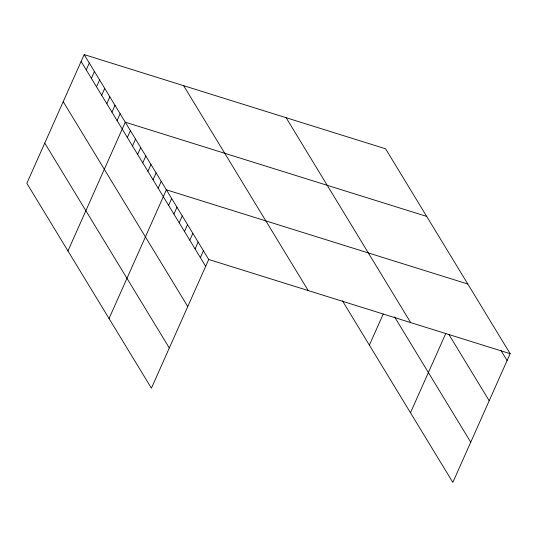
<?xml version="1.0" encoding="UTF-8"?>
<svg xmlns="http://www.w3.org/2000/svg" width="537" height="537" viewBox="0 0 537 537"><rect width="100%" height="100%" fill="white"/><g stroke="black" fill="none" stroke-linecap="round" stroke-linejoin="round"><path stroke-width="0.81" d="M84.168 54.586L26.85 183.325L151.407 388.204L208.725 259.472L84.168 54.586L385.593 148.796L510.15 353.675L452.832 482.414L342.405 300.767M86.256 69.891L89.303 63.037M91.391 78.342L94.445 71.488M96.526 86.793L99.58 79.939M101.668 95.25L104.722 88.39M106.803 103.701L109.857 96.841M111.944 112.152L114.992 105.299M117.079 120.603L120.134 113.75M67.957 250.933L125.269 122.201L426.693 216.404M127.356 137.506L130.41 130.652M132.498 145.957L135.546 139.103M137.633 154.408L140.687 147.554M142.768 162.859L145.822 156.005M147.91 171.31L150.964 164.456M153.045 179.761L156.099 172.907M158.187 188.212L161.234 181.358M109.058 318.548L166.376 189.809L467.801 284.019M168.618 205.376L171.672 198.515M173.914 214.082L176.962 207.228M179.204 222.788L182.258 215.934M184.5 231.494L187.547 224.641M189.789 240.2L192.843 233.347M195.085 248.913L198.14 242.059M200.382 257.619L203.429 250.766M369.382 345.143L383.23 314.024M410.483 412.752L445.838 333.349M208.725 259.472L510.15 353.675M500.987 350.486L507.096 360.535M448.878 334.444L489.194 400.75M286.12 117.704L410.677 322.589M394.567 316.89L470.741 442.193M183.634 85.678L308.198 290.557M81.114 61.44L205.671 266.325M63.205 101.661L187.769 306.546M44.759 143.104L169.316 347.983"/></g></svg>
